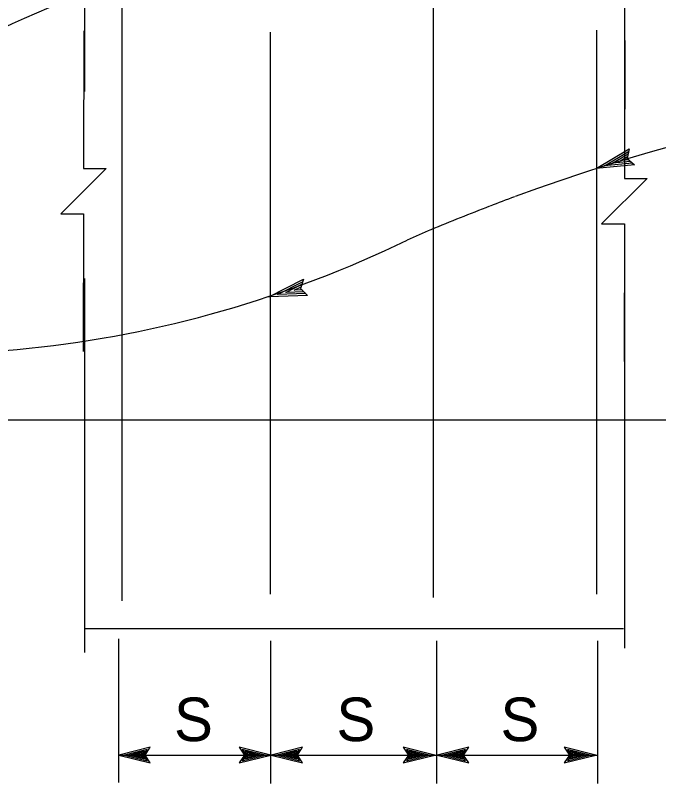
# Model space of a CAD drawing. Extents: x 0 to 2.83, y 0 to 1.83.
# Drawn here: x 0.3329 to 0.5051, y 1.2657 to 1.4714 of the extents above; entities that cross this region are included whole.
import ezdxf

# ---------------------------------------------------------------- set-up
doc = ezdxf.new("R2010")
doc.units = 0
for name, color, linetype in [('212 Leaders and Dim Lines', 7, 'Continuous'), ('213 Rebar', 7, 'Continuous'), ('251 Masonry', 7, 'Continuous'), ('256 Not Assigned', 7, 'Continuous')]:
    doc.layers.add(name, color=color, linetype=linetype)

msp = doc.modelspace()

# ---------------------------------------------------------------- linework, layer by layer
at = {"layer": '212 Leaders and Dim Lines'}
for p, q in [((0.36056281078276453, 1.2660011204690609), (0.36056281078276453, 1.304478551183567)), ((0.401256022088685, 1.2657268149135052), (0.401256022088685, 1.3039282039613447)), ((0.44570804349487636, 1.2657268149135052), (0.44570804349487636, 1.3039282039613447)), ((0.4887956412600738, 1.2657268149135052), (0.4887956412600738, 1.3039282039613447)), ((0.36056281078276453, 1.2733700441066638), (0.4887956412600738, 1.2733700441066638))]:
    msp.add_line(p, q, dxfattribs=at)
for points in [[(0.36056281078276453, 1.2733700441066638), (0.36900031080925627, 1.2712571968844415), (0.3675992691425896, 1.2733700441066638), (0.36900031080925627, 1.2754820232733304), (0.36056281078276453, 1.2733700441066638)], [(0.36056281078276453, 1.2733700441066638), (0.36900031080925627, 1.2712571968844415), (0.3675992691425896, 1.2733700441066638), (0.36900031080925627, 1.2754820232733304), (0.36056281078276453, 1.2733700441066638)], [(0.401256022088685, 1.2733700441066638), (0.39281852203570145, 1.2754820232733304), (0.3942186956733043, 1.2733700441066638), (0.39281852203570145, 1.2712571968844415), (0.401256022088685, 1.2733700441066638)], [(0.401256022088685, 1.2733700441066638), (0.39281852203570145, 1.2754820232733304), (0.3942186956733043, 1.2733700441066638), (0.39281852203570145, 1.2712571968844415), (0.401256022088685, 1.2733700441066638)], [(0.4013516695346251, 1.2733700441066638), (0.40978916956111683, 1.2712571968844415), (0.4083889959500057, 1.2733700441066638), (0.40978916956111683, 1.2754820232733304), (0.4013516695346251, 1.2733700441066638)], [(0.4013516695346251, 1.2733700441066638), (0.40978916956111683, 1.2712571968844415), (0.4083889959500057, 1.2733700441066638), (0.40978916956111683, 1.2754820232733304), (0.4013516695346251, 1.2733700441066638)], [(0.44518549272712393, 1.2733700441066638), (0.43674799270063214, 1.2754820232733304), (0.43814816631174325, 1.2733700441066638), (0.43674799270063214, 1.2712571968844415), (0.44518549272712393, 1.2733700441066638)], [(0.44518549272712393, 1.2733700441066638), (0.43674799270063214, 1.2754820232733304), (0.43814816631174325, 1.2733700441066638), (0.43674799270063214, 1.2712571968844415), (0.44518549272712393, 1.2733700441066638)], [(0.44580369094081607, 1.2733700441066638), (0.4542411909937996, 1.2712571968844415), (0.45284101735619675, 1.2733700441066638), (0.4542411909937996, 1.2754820232733304), (0.44580369094081607, 1.2733700441066638)], [(0.44580369094081607, 1.2733700441066638), (0.4542411909937996, 1.2712571968844415), (0.45284101735619675, 1.2733700441066638), (0.4542411909937996, 1.2754820232733304), (0.44580369094081607, 1.2733700441066638)], [(0.48827309049232137, 1.2733700441066638), (0.4798355904658296, 1.2754820232733304), (0.4812357640769407, 1.2733700441066638), (0.4798355904658296, 1.2712571968844415), (0.48827309049232137, 1.2733700441066638)], [(0.48827309049232137, 1.2733700441066638), (0.4798355904658296, 1.2754820232733304), (0.4812357640769407, 1.2733700441066638), (0.4798355904658296, 1.2712571968844415), (0.48827309049232137, 1.2733700441066638)], [(0.36206107467165344, 1.2733700441066638), (0.36817826219814515, 1.271836189939997), (0.36716003300498673, 1.2733700441066638), (0.36817826219814515, 1.2749030302177748), (0.36206107467165344, 1.2733700441066638)], [(0.36206107467165344, 1.2733700441066638), (0.36817826219814515, 1.271836189939997), (0.36716003300498673, 1.2733700441066638), (0.36817826219814515, 1.2749030302177748), (0.36206107467165344, 1.2733700441066638)], [(0.3633171510605423, 1.2733700441066638), (0.3674838177537007, 1.2723223010511082), (0.3667893732827645, 1.2733700441066638), (0.3674838177537007, 1.2744169191066637), (0.3633171510605423, 1.2733700441066638)], [(0.3633171510605423, 1.2733700441066638), (0.3674838177537007, 1.2723223010511082), (0.3667893732827645, 1.2733700441066638), (0.3674838177537007, 1.2744169191066637), (0.3633171510605423, 1.2733700441066638)], [(0.3643527413383201, 1.2733700441066638), (0.3669169774494312, 1.2727216066066638), (0.36649423439387563, 1.2733700441066638), (0.3669169774494312, 1.274017613551108), (0.3643527413383201, 1.2733700441066638)], [(0.3643527413383201, 1.2733700441066638), (0.3669169774494312, 1.2727216066066638), (0.36649423439387563, 1.2733700441066638), (0.3669169774494312, 1.274017613551108), (0.3643527413383201, 1.2733700441066638)], [(0.36441958161609783, 1.2736330649399972), (0.3663093385605423, 1.2731556343844415), (0.3661687135605423, 1.2733700441066638), (0.3663093385605423, 1.2735835857733304), (0.36441958161609783, 1.273106155217775)], [(0.36441958161609783, 1.2736330649399972), (0.3663093385605423, 1.2731556343844415), (0.3661687135605423, 1.2733700441066638), (0.3663093385605423, 1.2735835857733304), (0.36441958161609783, 1.273106155217775)], [(0.3997568901177488, 1.2733700441066638), (0.39364057064681257, 1.2749030302177748), (0.394658799839971, 1.2733700441066638), (0.39364057064681257, 1.271836189939997), (0.3997568901177488, 1.2733700441066638)], [(0.3997568901177488, 1.2733700441066638), (0.39364057064681257, 1.2749030302177748), (0.394658799839971, 1.2733700441066638), (0.39364057064681257, 1.271836189939997), (0.3997568901177488, 1.2733700441066638)], [(0.3985016817844154, 1.2733700441066638), (0.39433501511774877, 1.2744169191066637), (0.3950294595621932, 1.2733700441066638), (0.39433501511774877, 1.2723223010511082), (0.3985016817844154, 1.2733700441066638)], [(0.3985016817844154, 1.2733700441066638), (0.39433501511774877, 1.2744169191066637), (0.3950294595621932, 1.2733700441066638), (0.39433501511774877, 1.2723223010511082), (0.3985016817844154, 1.2733700441066638)], [(0.3974652234510821, 1.2733700441066638), (0.3949018553955266, 1.274017613551108), (0.3953245984510821, 1.2733700441066638), (0.3949018553955266, 1.2727216066066638), (0.3974652234510821, 1.2733700441066638)], [(0.3974652234510821, 1.2733700441066638), (0.3949018553955266, 1.274017613551108), (0.3953245984510821, 1.2733700441066638), (0.3949018553955266, 1.2727216066066638), (0.3974652234510821, 1.2733700441066638)], [(0.3973992512288599, 1.273106155217775), (0.39550949428441545, 1.2735835857733304), (0.39565011928441546, 1.2733700441066638), (0.39550949428441545, 1.2731556343844415), (0.3973992512288599, 1.2736330649399972)], [(0.3973992512288599, 1.273106155217775), (0.39550949428441545, 1.2735835857733304), (0.39565011928441546, 1.2733700441066638), (0.39550949428441545, 1.2731556343844415), (0.3973992512288599, 1.2736330649399972)], [(0.40285080147906954, 1.2733700441066638), (0.40896712095000576, 1.271836189939997), (0.4079488917833391, 1.2733700441066638), (0.40896712095000576, 1.2749030302177748), (0.40285080147906954, 1.2733700441066638)], [(0.40285080147906954, 1.2733700441066638), (0.40896712095000576, 1.271836189939997), (0.4079488917833391, 1.2733700441066638), (0.40896712095000576, 1.2749030302177748), (0.40285080147906954, 1.2733700441066638)], [(0.40410600981240286, 1.2733700441066638), (0.4082726765055613, 1.2723223010511082), (0.4075782320611169, 1.2733700441066638), (0.4082726765055613, 1.2744169191066637), (0.40410600981240286, 1.2733700441066638)], [(0.40410600981240286, 1.2733700441066638), (0.4082726765055613, 1.2723223010511082), (0.4075782320611169, 1.2733700441066638), (0.4082726765055613, 1.2744169191066637), (0.40410600981240286, 1.2733700441066638)], [(0.4051424681457362, 1.2733700441066638), (0.4077058362277835, 1.2727216066066638), (0.40728309317222794, 1.2733700441066638), (0.4077058362277835, 1.274017613551108), (0.4051424681457362, 1.2733700441066638)], [(0.4051424681457362, 1.2733700441066638), (0.4077058362277835, 1.2727216066066638), (0.40728309317222794, 1.2733700441066638), (0.4077058362277835, 1.274017613551108), (0.4051424681457362, 1.2733700441066638)], [(0.40520844036795844, 1.2736330649399972), (0.40709819733889463, 1.2731556343844415), (0.4069575723388946, 1.2733700441066638), (0.40709819733889463, 1.2735835857733304), (0.40520844036795844, 1.273106155217775)], [(0.40520844036795844, 1.2736330649399972), (0.40709819733889463, 1.2731556343844415), (0.4069575723388946, 1.2733700441066638), (0.40709819733889463, 1.2735835857733304), (0.40520844036795844, 1.273106155217775)], [(0.4436863607826795, 1.2733700441066638), (0.43757004131174326, 1.2749030302177748), (0.4385882704784099, 1.2733700441066638), (0.43757004131174326, 1.271836189939997), (0.4436863607826795, 1.2733700441066638)], [(0.4436863607826795, 1.2733700441066638), (0.43757004131174326, 1.2749030302177748), (0.4385882704784099, 1.2733700441066638), (0.43757004131174326, 1.271836189939997), (0.4436863607826795, 1.2733700441066638)], [(0.44243115244934617, 1.2733700441066638), (0.4382644857561877, 1.2744169191066637), (0.43895893020063215, 1.2733700441066638), (0.4382644857561877, 1.2723223010511082), (0.44243115244934617, 1.2733700441066638)], [(0.44243115244934617, 1.2733700441066638), (0.4382644857561877, 1.2744169191066637), (0.43895893020063215, 1.2733700441066638), (0.4382644857561877, 1.2723223010511082), (0.44243115244934617, 1.2733700441066638)], [(0.4413946941160128, 1.2733700441066638), (0.4388313260339655, 1.274017613551108), (0.439254069089521, 1.2733700441066638), (0.4388313260339655, 1.2727216066066638), (0.4413946941160128, 1.2733700441066638)], [(0.4413946941160128, 1.2733700441066638), (0.4388313260339655, 1.274017613551108), (0.439254069089521, 1.2733700441066638), (0.4388313260339655, 1.2727216066066638), (0.4413946941160128, 1.2733700441066638)], [(0.4413287218937906, 1.273106155217775), (0.4394389649228544, 1.2735835857733304), (0.4395795899228544, 1.2733700441066638), (0.4394389649228544, 1.2731556343844415), (0.4413287218937906, 1.2736330649399972)], [(0.4413287218937906, 1.273106155217775), (0.4394389649228544, 1.2735835857733304), (0.4395795899228544, 1.2733700441066638), (0.4394389649228544, 1.2731556343844415), (0.4413287218937906, 1.2736330649399972)], [(0.4473028229117523, 1.2733700441066638), (0.4534191423826885, 1.271836189939997), (0.4524009131895301, 1.2733700441066638), (0.4534191423826885, 1.2749030302177748), (0.4473028229117523, 1.2733700441066638)], [(0.4473028229117523, 1.2733700441066638), (0.4534191423826885, 1.271836189939997), (0.4524009131895301, 1.2733700441066638), (0.4534191423826885, 1.2749030302177748), (0.4473028229117523, 1.2733700441066638)], [(0.44855803124508564, 1.2733700441066638), (0.4527246979117523, 1.2723223010511082), (0.45203025346730785, 1.2733700441066638), (0.4527246979117523, 1.2744169191066637), (0.44855803124508564, 1.2733700441066638)], [(0.44855803124508564, 1.2733700441066638), (0.4527246979117523, 1.2723223010511082), (0.45203025346730785, 1.2733700441066638), (0.4527246979117523, 1.2744169191066637), (0.44855803124508564, 1.2733700441066638)], [(0.44959448957841897, 1.2733700441066638), (0.45215785763397454, 1.2727216066066638), (0.451735114578419, 1.2733700441066638), (0.45215785763397454, 1.274017613551108), (0.44959448957841897, 1.2733700441066638)], [(0.44959448957841897, 1.2733700441066638), (0.45215785763397454, 1.2727216066066638), (0.451735114578419, 1.2733700441066638), (0.45215785763397454, 1.274017613551108), (0.44959448957841897, 1.2733700441066638)], [(0.4496604618006412, 1.2736330649399972), (0.4515502187450856, 1.2731556343844415), (0.4514095937450856, 1.2733700441066638), (0.4515502187450856, 1.2735835857733304), (0.4496604618006412, 1.273106155217775)], [(0.4496604618006412, 1.2736330649399972), (0.4515502187450856, 1.2731556343844415), (0.4514095937450856, 1.2733700441066638), (0.4515502187450856, 1.2735835857733304), (0.4496604618006412, 1.273106155217775)], [(0.4867739585478769, 1.2733700441066638), (0.4806576390769407, 1.2749030302177748), (0.48167586824360736, 1.2733700441066638), (0.4806576390769407, 1.271836189939997), (0.4867739585478769, 1.2733700441066638)], [(0.4867739585478769, 1.2733700441066638), (0.4806576390769407, 1.2749030302177748), (0.48167586824360736, 1.2733700441066638), (0.4806576390769407, 1.271836189939997), (0.4867739585478769, 1.2733700441066638)], [(0.4855187501880518, 1.2733700441066638), (0.48135208352138514, 1.2744169191066637), (0.4820465279658296, 1.2733700441066638), (0.48135208352138514, 1.2723223010511082), (0.4855187501880518, 1.2733700441066638)], [(0.4855187501880518, 1.2733700441066638), (0.48135208352138514, 1.2744169191066637), (0.4820465279658296, 1.2733700441066638), (0.48135208352138514, 1.2723223010511082), (0.4855187501880518, 1.2733700441066638)], [(0.48448229185471847, 1.2733700441066638), (0.48191892379916296, 1.274017613551108), (0.48234166685471846, 1.2733700441066638), (0.48191892379916296, 1.2727216066066638), (0.48448229185471847, 1.2733700441066638)], [(0.48448229185471847, 1.2733700441066638), (0.48191892379916296, 1.274017613551108), (0.48234166685471846, 1.2733700441066638), (0.48191892379916296, 1.2727216066066638), (0.48448229185471847, 1.2733700441066638)], [(0.48441631963249626, 1.273106155217775), (0.48252656268805183, 1.2735835857733304), (0.48266718768805184, 1.2733700441066638), (0.48252656268805183, 1.2731556343844415), (0.48441631963249626, 1.2736330649399972)], [(0.48441631963249626, 1.273106155217775), (0.48252656268805183, 1.2735835857733304), (0.48266718768805184, 1.2733700441066638), (0.48252656268805183, 1.2731556343844415), (0.48441631963249626, 1.2736330649399972)]]:
    msp.add_lwpolyline(points, dxfattribs=at)
at = {"layer": '213 Rebar'}
for p, q in [((0.44475866358224386, 1.5652698754442136), (0.44475866358224386, 1.3155368854335154)), ((0.3614143692030332, 1.5644405789785114), (0.3614143692030332, 1.3147075889413211)), ((0.4011242051225981, 1.4669038534757615), (0.4011242051225981, 1.3164243244547782)), ((0.4884776637704415, 1.467429834979637), (0.4884776637704415, 1.3164243244547782)), ((0.14298337308948025, 1.3631601431763156), (0.6751824533008125, 1.3631601431763156))]:
    msp.add_line(p, q, dxfattribs=at)
at = {"layer": '251 Masonry'}
for p, q in [((0.35141418855571, 1.628429797447228), (0.35141418855571, 1.4510294834233628)), ((0.4959384793023707, 1.62730029165779), (0.4959384793023707, 1.4438063418575342)), ((0.35141418855571, 1.400983431045547), (0.35141418855571, 1.3008731185102218)), ((0.4959384793023707, 1.4004674923565967), (0.4959384793023707, 1.30200262429966)), ((0.35141418855571, 1.3072745581280114), (0.49572055687851446, 1.3072745581280114))]:
    msp.add_line(p, q, dxfattribs=at)
for points in [[(0.3512026043918071, 1.4672966197253843), (0.35112100671922497, 1.4304144732017816), (0.3571973807727273, 1.4304010299043244), (0.3450177460708083, 1.4182751684187258), (0.35109412009781893, 1.4182617251212686), (0.35101252242523673, 1.3813795785446823)], [(0.49602461421897914, 1.4646385460854923), (0.49594301654639694, 1.427756399535398), (0.5020193905998993, 1.427742956211449), (0.48983975589798034, 1.4156170947788338), (0.49591612995148265, 1.4156036514548849), (0.4958345322789005, 1.3787215049047905)]]:
    msp.add_lwpolyline(points, dxfattribs=at)
at = {"layer": '256 Not Assigned'}
for p, q in [((0.48834730183787395, 1.4304012435338906), (0.49724296882943575, 1.4356602660980897)), ((0.49724296882943575, 1.4356602660980897), (0.49665884545878497, 1.433116117603712)), ((0.49724296882943575, 1.4356602660980897), (0.49724296882943575, 1.4356602660980897)), ((0.4905691021787911, 1.4311331424548916), (0.4970551377883815, 1.4349634043068822)), ((0.4927644333819749, 1.4318404541069436), (0.49695320654955033, 1.4343163781819783)), ((0.49497315405135606, 1.4325599938263596), (0.49676526832282836, 1.4336188314727638)), ((0.49810501115246225, 1.4318480951522619), (0.4905530205667865, 1.431120592671573)), ((0.49754405032381666, 1.432301048141253), (0.4927644333819749, 1.4318404541069436)), ((0.49708092563747913, 1.432763001414872), (0.49497315405135606, 1.4325599938263596)), ((0.49665884545878497, 1.433116117603712), (0.4986373048483977, 1.431392116221266)), ((0.4986373048483977, 1.431392116221266), (0.48834730183787395, 1.4304012435338906)), ((0.48834730183787395, 1.4304012435338906), (0.48834730183787395, 1.4304012435338906)), ((0.4986373048483977, 1.431392116221266), (0.4986373048483977, 1.431392116221266)), ((0.4007823369913823, 1.3960733954787674), (0.4099944926620602, 1.4007553053461645)), ((0.40999385378673486, 1.400755515611277), (0.4092495142284737, 1.3982545138518003)), ((0.4099944926620602, 1.4007553053461645), (0.4099944926620602, 1.4007553053461645)), ((0.4030456824017797, 1.3966632471100666), (0.40976275001596124, 1.40007267927399)), ((0.405281681002379, 1.397229172839247), (0.4096192710054903, 1.399433406651933)), ((0.40753124786207523, 1.3978067420685782), (0.4093880640757963, 1.398749719160834)), ((0.41061247761707087, 1.396896578520098), (0.40302870939497754, 1.3966520160336617)), ((0.4100807990598419, 1.3973836521828786), (0.405281681002379, 1.397229172839247)), ((0.4096477964867503, 1.3978747168825425), (0.40753124786207523, 1.3978067420685782)), ((0.4092495142284737, 1.3982545138518003), (0.41111379884070204, 1.3964081664670247)), ((0.41111379884070204, 1.3964081664670247), (0.4007823369913823, 1.3960733954787674)), ((0.4007823369913823, 1.3960733954787674), (0.4007823369913823, 1.3960733954787674)), ((0.41111379884070204, 1.3964081664670247), (0.41111379884070204, 1.3964081664670247))]:
    msp.add_line(p, q, dxfattribs=at)
for centre, radius, start, end in [((0.5538354206845229, 0.9805879346016118), 0.5365296518409951, 91.1922464083953, 115.56970196395086), ((0.6521061795283355, 0.9194031616737748), 0.5365296518409951, 88.58704079341344, 110.2138769210554), ((0.6588172318891433, 0.9219742791366816), 0.5365296518409951, 111.00534636549985, 111.75042674633694), ((0.6521061795283355, 0.9194031616737748), 0.5365296518409951, 111.00534636549985, 112.8051019210554), ((0.6521061795283355, 0.9194031616737748), 0.5365296518409951, 112.79301303216651, 113.54888525438874), ((0.30486748610574854, 1.6840983115679118), 0.30348415766871745, 256.0398769210554, 295.96630747661095)]:
    msp.add_arc(centre, radius, start, end, dxfattribs=at)

# ---------------------------------------------------------------- texts
at = {"layer": '212 Leaders and Dim Lines'}
for p in [(0.3753650814879805, 1.2771017667036675), (0.4188373037102027, 1.2771017667036675), (0.4627583106546471, 1.2771017667036675)]:
    msp.add_text('S', height=0.011666661458333333, dxfattribs=at).set_placement(p)

doc.saveas('drawing.dxf')
